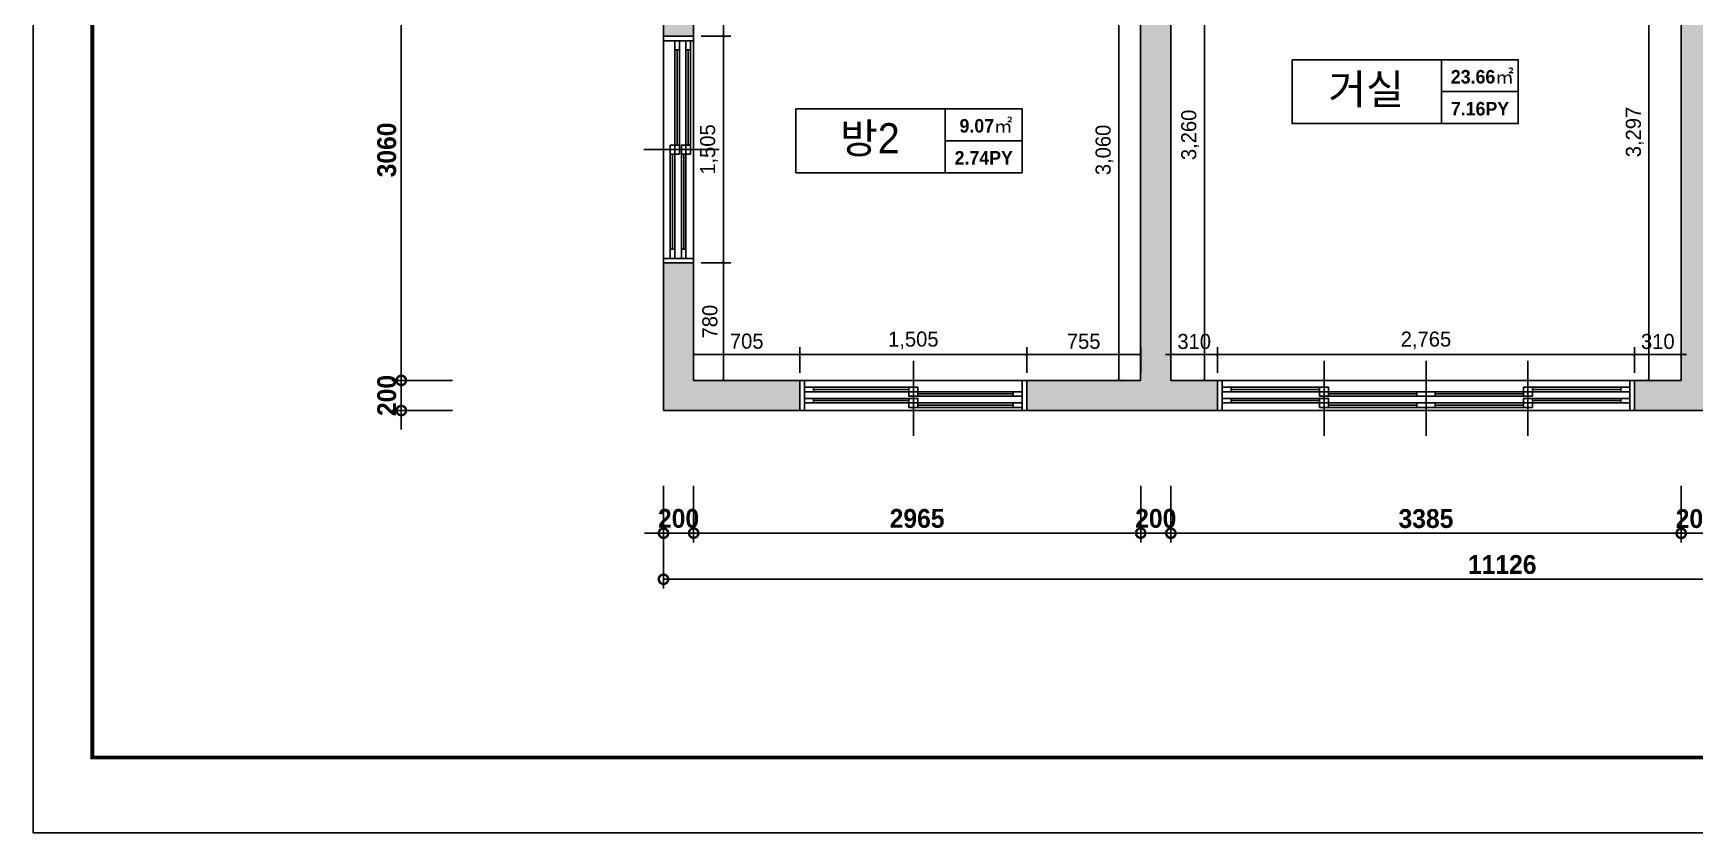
# Model space of a CAD drawing. Header units: inches. Extents: x 7740 to 83056, y -9304 to 75068.
# Drawn here: x 7740 to 18760, y 52596 to 57904 of the extents above; entities that cross this region are included whole.
import ezdxf
from ezdxf.enums import TextEntityAlignment as Align

# ---------------------------------------------------------------- set-up
doc = ezdxf.new("R2010")
doc.units = ezdxf.units.IN
doc.header["$LTSCALE"] = 50
doc.header["$MEASUREMENT"] = 0
for name, color, linetype in [('0-SHEET', 7, 'Continuous'), ('02-WAL', 2, 'Continuous'), ('03-TEXT', 3, 'Continuous'), ('07-DIM', 5, 'Continuous'), ('07-DIM WAL', 5, 'Continuous'), ('08-HAT', 8, 'Continuous'), ('253', 253, 'Continuous'), ('도면층2', 2, 'Continuous'), ('도면층4', 4, 'Continuous'), ('도면층5', 5, 'Continuous')]:
    doc.layers.add(name, color=color, linetype=linetype)
doc.styles.add('넥슨고딕', font='NEXONLv1GothicBold.ttf')
doc.styles.add('마감재', font='stylu.ttf')
doc.styles.add('코레일둥고', font='Korail_Round_Gothic_Medium.ttf')
doc.dimstyles.new('50', dxfattribs={"dimscale": 50, "dimtxt": 2.5, "dimasz": 2.5, "dimexe": 1.25, "dimexo": 2, "dimtad": 1, "dimdec": 0, "dimtxsty": '넥슨고딕', "dimblk": 'DOTSMALL', "dimcen": 2.5, "dimclrd": 1, "dimclre": 1, "dimclrt": 2, "dimadec": 0, "dimazin": 0, "dimtfac": 1, "dimtdec": 0, "dimtix": 1, "dimtmove": 0, "dimatfit": 3, "dimldrblk": 'DOTSMALL', "dimfxl": 0, "dimarcsym": 0})
doc.dimstyles.new('벽치수 Copy of DIM-50', dxfattribs={"dimscale": 50, "dimtxt": 2, "dimasz": 0.7, "dimexe": 1, "dimexo": 1, "dimgap": 0.7, "dimtad": 1, "dimdec": 0, "dimzin": 1, "dimdsep": 46, "dimlunit": 6, "dimtxsty": '마감재', "dimblk": 'ARCHTICK', "dimcen": -0.09, "dimclrd": 256, "dimclre": 256, "dimclrt": 3, "dimadec": 0, "dimazin": 0, "dimtfac": 1, "dimtdec": 0, "dimtix": 1, "dimtmove": 2, "dimatfit": 0, "dimldrblk": 'ARCHTICK', "dimfxl": 0, "dimtolj": 1, "dimtzin": 0, "dimarcsym": 0})

# ---------------------------------------------------------------- blocks, each defined once
blk = doc.blocks.new('_ARCHTICK')
at = {"color": 0, "linetype": 'ByBlock', "const_width": 0.075}
blk.add_lwpolyline([(-0.25, -0.25), (0.25, 0.25)], dxfattribs=at)
blk = doc.blocks.new('*D7')
at = {"layer": '07-DIM', "lineweight": -2}
for p, q in [((15285, 55770), (15250, 55770)), ((15285, 55649), (15285, 55820)), ((15285, 55770), (15595, 55770)), ((15595, 55649), (15595, 55820)), ((15595, 55770), (15630, 55770))]:
    blk.add_line(p, q, dxfattribs=at)
at = {"layer": 'Defpoints', "color": 0}
for p in [(15595, 55770), (15285, 55599), (15595, 55599)]:
    blk.add_point(p, dxfattribs=at)
at = {"layer": '07-DIM', "lineweight": -2, "xscale": 35, "yscale": 35, "zscale": 35}
blk.add_blockref('_ARCHTICK', (15285, 55770), dxfattribs=at)
at = {"layer": '07-DIM', "lineweight": -2, "xscale": 35, "yscale": 35, "zscale": 35, "rotation": 180}
blk.add_blockref('_ARCHTICK', (15595, 55770), dxfattribs=at)
at = {"layer": '07-DIM', "color": 3, "insert": (15440, 55857), "char_height": 100, "attachment_point": 5, "style": '마감재'}
blk.add_mtext('\\A1;310', dxfattribs=at)
blk = doc.blocks.new('*D8')
at = {"layer": '07-DIM', "lineweight": -2}
for p, q in [((15595, 55649), (15595, 55820)), ((15595, 55770), (18360, 55770)), ((18360, 55649), (18360, 55820))]:
    blk.add_line(p, q, dxfattribs=at)
at = {"layer": 'Defpoints', "color": 0}
for p in [(18360, 55770), (15595, 55599), (18360, 55599)]:
    blk.add_point(p, dxfattribs=at)
at = {"layer": '07-DIM', "lineweight": -2, "xscale": 35, "yscale": 35, "zscale": 35, "rotation": 180}
blk.add_blockref('_ARCHTICK', (15595, 55770), dxfattribs=at)
at = {"layer": '07-DIM', "lineweight": -2, "xscale": 35, "yscale": 35, "zscale": 35}
blk.add_blockref('_ARCHTICK', (18360, 55770), dxfattribs=at)
at = {"layer": '07-DIM', "color": 3, "insert": (16977, 55864), "char_height": 100, "attachment_point": 5, "style": '마감재'}
blk.add_mtext('\\A1;2,765', dxfattribs=at)
blk = doc.blocks.new('*D9')
at = {"layer": '07-DIM', "lineweight": -2}
for p, q in [((18360, 55770), (18325, 55770)), ((18360, 55649), (18360, 55820)), ((18360, 55770), (18670, 55770)), ((18670, 55649), (18670, 55820)), ((18670, 55770), (18705, 55770))]:
    blk.add_line(p, q, dxfattribs=at)
at = {"layer": 'Defpoints', "color": 0}
for p in [(18670, 55770), (18360, 55599), (18670, 55599)]:
    blk.add_point(p, dxfattribs=at)
at = {"layer": '07-DIM', "lineweight": -2, "xscale": 35, "yscale": 35, "zscale": 35}
blk.add_blockref('_ARCHTICK', (18360, 55770), dxfattribs=at)
at = {"layer": '07-DIM', "lineweight": -2, "xscale": 35, "yscale": 35, "zscale": 35, "rotation": 180}
blk.add_blockref('_ARCHTICK', (18670, 55770), dxfattribs=at)
at = {"layer": '07-DIM', "color": 3, "insert": (18515, 55857), "char_height": 100, "attachment_point": 5, "style": '마감재'}
blk.add_mtext('\\A1;310', dxfattribs=at)
blk = doc.blocks.new('*D10')
at = {"layer": '07-DIM', "lineweight": -2}
for p, q in [((18620, 58896), (18406, 58896)), ((18456, 55599), (18456, 58896)), ((18620, 55599), (18406, 55599))]:
    blk.add_line(p, q, dxfattribs=at)
at = {"layer": 'Defpoints', "color": 0}
for p in [(18456, 58896), (18670, 58896), (18670, 55599)]:
    blk.add_point(p, dxfattribs=at)
at = {"layer": '07-DIM', "lineweight": -2, "xscale": 35, "yscale": 35, "zscale": 35}
for p, rotation in [((18456, 58896), 90), ((18456, 55599), 270)]:
    blk.add_blockref('_ARCHTICK', p, dxfattribs=dict(at, rotation=rotation))
at = {"layer": '07-DIM', "color": 3, "insert": (18362, 57248), "char_height": 100, "attachment_point": 5, "rotation": 90, "style": '마감재'}
blk.add_mtext('\\A1;3,297', dxfattribs=at)
blk = doc.blocks.new('_DOTSMALL')
at = {"color": 0, "linetype": 'ByBlock', "const_width": 0.5}
blk.add_lwpolyline([(-0.0625, 0, 1), (0.0625, 0, 1)], format="xyb", close=True, dxfattribs=at)
blk = doc.blocks.new('*D11')
at = {"layer": '07-DIM', "color": 1, "lineweight": -2}
for p, q in [((11920, 54899), (11920, 54523)), ((12120, 54899), (12120, 54523)), ((11920, 54585), (11795, 54585)), ((12120, 54585), (11920, 54585)), ((12120, 54585), (12245, 54585))]:
    blk.add_line(p, q, dxfattribs=at)
at = {"layer": 'Defpoints', "color": 0}
for p in [(11920, 54999), (12120, 54999), (11920, 54585)]:
    blk.add_point(p, dxfattribs=at)
at = {"layer": '07-DIM', "color": 1, "lineweight": -2, "xscale": 125, "yscale": 125, "zscale": 125}
blk.add_blockref('_DOTSMALL', (11920, 54585), dxfattribs=at)
at = {"layer": '07-DIM', "color": 1, "lineweight": -2, "xscale": 125, "yscale": 125, "zscale": 125, "rotation": 180}
blk.add_blockref('_DOTSMALL', (12120, 54585), dxfattribs=at)
at = {"layer": '07-DIM', "color": 2, "insert": (12020, 54682), "char_height": 125, "attachment_point": 5, "style": '넥슨고딕'}
blk.add_mtext('200', dxfattribs=at)
blk = doc.blocks.new('*D12')
at = {"layer": '07-DIM', "color": 1, "lineweight": -2}
for p, q in [((12120, 54899), (12120, 54523)), ((15085, 54899), (15085, 54523)), ((12120, 54585), (15085, 54585))]:
    blk.add_line(p, q, dxfattribs=at)
at = {"layer": 'Defpoints', "color": 0}
for p in [(12120, 54999), (15085, 54999), (15085, 54585)]:
    blk.add_point(p, dxfattribs=at)
at = {"layer": '07-DIM', "color": 1, "lineweight": -2, "xscale": 125, "yscale": 125, "zscale": 125, "rotation": 180}
blk.add_blockref('_DOTSMALL', (12120, 54585), dxfattribs=at)
at = {"layer": '07-DIM', "color": 1, "lineweight": -2, "xscale": 125, "yscale": 125, "zscale": 125}
blk.add_blockref('_DOTSMALL', (15085, 54585), dxfattribs=at)
at = {"layer": '07-DIM', "color": 2, "insert": (13602, 54682), "char_height": 125, "attachment_point": 5, "style": '넥슨고딕'}
blk.add_mtext('2965', dxfattribs=at)
blk = doc.blocks.new('*D13')
at = {"layer": '07-DIM', "color": 1, "lineweight": -2}
for p, q in [((15085, 54899), (15085, 54523)), ((15285, 54899), (15285, 54523)), ((15085, 54585), (14960, 54585)), ((15085, 54585), (15285, 54585)), ((15285, 54585), (15410, 54585))]:
    blk.add_line(p, q, dxfattribs=at)
at = {"layer": 'Defpoints', "color": 0}
for p in [(15085, 54999), (15285, 54999), (15285, 54585)]:
    blk.add_point(p, dxfattribs=at)
at = {"layer": '07-DIM', "color": 1, "lineweight": -2, "xscale": 125, "yscale": 125, "zscale": 125}
blk.add_blockref('_DOTSMALL', (15085, 54585), dxfattribs=at)
at = {"layer": '07-DIM', "color": 1, "lineweight": -2, "xscale": 125, "yscale": 125, "zscale": 125, "rotation": 180}
blk.add_blockref('_DOTSMALL', (15285, 54585), dxfattribs=at)
at = {"layer": '07-DIM', "color": 2, "insert": (15185, 54682), "char_height": 125, "attachment_point": 5, "style": '넥슨고딕'}
blk.add_mtext('200', dxfattribs=at)
blk = doc.blocks.new('*D14')
at = {"layer": '07-DIM', "color": 1, "lineweight": -2}
for p, q in [((15285, 54899), (15285, 54522)), ((18670, 54899), (18670, 54522)), ((15285, 54584), (18670, 54584))]:
    blk.add_line(p, q, dxfattribs=at)
at = {"layer": 'Defpoints', "color": 0}
for p in [(15285, 54999), (18670, 54999), (18670, 54584)]:
    blk.add_point(p, dxfattribs=at)
at = {"layer": '07-DIM', "color": 1, "lineweight": -2, "xscale": 125, "yscale": 125, "zscale": 125, "rotation": 180}
blk.add_blockref('_DOTSMALL', (15285, 54584), dxfattribs=at)
at = {"layer": '07-DIM', "color": 1, "lineweight": -2, "xscale": 125, "yscale": 125, "zscale": 125}
blk.add_blockref('_DOTSMALL', (18670, 54584), dxfattribs=at)
at = {"layer": '07-DIM', "color": 2, "insert": (16977, 54681), "char_height": 125, "attachment_point": 5, "style": '넥슨고딕'}
blk.add_mtext('3385', dxfattribs=at)
blk = doc.blocks.new('*D15')
at = {"layer": '07-DIM', "color": 1, "lineweight": -2}
for p, q in [((18670, 54899), (18670, 54522)), ((18870, 54899), (18870, 54522)), ((18670, 54584), (18545, 54584)), ((18670, 54584), (18870, 54584)), ((18870, 54584), (18995, 54584))]:
    blk.add_line(p, q, dxfattribs=at)
at = {"layer": 'Defpoints', "color": 0}
for p in [(18670, 54999), (18870, 54999), (18870, 54584)]:
    blk.add_point(p, dxfattribs=at)
at = {"layer": '07-DIM', "color": 1, "lineweight": -2, "xscale": 125, "yscale": 125, "zscale": 125}
blk.add_blockref('_DOTSMALL', (18670, 54584), dxfattribs=at)
at = {"layer": '07-DIM', "color": 1, "lineweight": -2, "xscale": 125, "yscale": 125, "zscale": 125, "rotation": 180}
blk.add_blockref('_DOTSMALL', (18870, 54584), dxfattribs=at)
at = {"layer": '07-DIM', "color": 2, "insert": (18770, 54681), "char_height": 125, "attachment_point": 5, "style": '넥슨고딕'}
blk.add_mtext('200', dxfattribs=at)
blk = doc.blocks.new('*D18')
at = {"layer": '07-DIM', "color": 1, "lineweight": -2}
for p, q in [((10181, 55599), (10181, 55724)), ((10520, 55599), (10119, 55599)), ((10181, 55599), (10181, 55399)), ((10520, 55399), (10119, 55399)), ((10181, 55399), (10181, 55274))]:
    blk.add_line(p, q, dxfattribs=at)
at = {"layer": 'Defpoints', "color": 0}
for p in [(10620, 55599), (10181, 55399), (10620, 55399)]:
    blk.add_point(p, dxfattribs=at)
at = {"layer": '07-DIM', "color": 1, "lineweight": -2, "xscale": 125, "yscale": 125, "zscale": 125}
for p, rotation in [((10181, 55599), 270), ((10181, 55399), 90)]:
    blk.add_blockref('_DOTSMALL', p, dxfattribs=dict(at, rotation=rotation))
at = {"layer": '07-DIM', "color": 2, "insert": (10085, 55499), "char_height": 125, "attachment_point": 5, "rotation": 90, "style": '넥슨고딕'}
blk.add_mtext('200', dxfattribs=at)
blk = doc.blocks.new('*D19')
at = {"layer": '07-DIM', "color": 1, "lineweight": -2}
for p, q in [((10520, 58659), (10119, 58659)), ((10181, 55599), (10181, 58659)), ((10520, 55599), (10119, 55599))]:
    blk.add_line(p, q, dxfattribs=at)
at = {"layer": 'Defpoints', "color": 0}
for p in [(10181, 58659), (10620, 58659), (10620, 55599)]:
    blk.add_point(p, dxfattribs=at)
at = {"layer": '07-DIM', "color": 1, "lineweight": -2, "xscale": 125, "yscale": 125, "zscale": 125}
for p, rotation in [((10181, 58659), 90), ((10181, 55599), 270)]:
    blk.add_blockref('_DOTSMALL', p, dxfattribs=dict(at, rotation=rotation))
at = {"layer": '07-DIM', "color": 2, "insert": (10085, 57129), "char_height": 125, "attachment_point": 5, "rotation": 90, "style": '넥슨고딕'}
blk.add_mtext('3060', dxfattribs=at)
blk = doc.blocks.new('*D41')
at = {"layer": '07-DIM WAL', "lineweight": -2}
for p, q in [((15335, 58859), (15558, 58859)), ((15508, 55599), (15508, 58859)), ((15335, 55599), (15558, 55599))]:
    blk.add_line(p, q, dxfattribs=at)
at = {"layer": 'Defpoints', "color": 0}
for p in [(15285, 58859), (15508, 58859), (15285, 55599)]:
    blk.add_point(p, dxfattribs=at)
at = {"layer": '07-DIM WAL', "lineweight": -2, "xscale": 35, "yscale": 35, "zscale": 35}
for p, rotation in [((15508, 58859), 90), ((15508, 55599), 270)]:
    blk.add_blockref('_ARCHTICK', p, dxfattribs=dict(at, rotation=rotation))
at = {"layer": '07-DIM WAL', "color": 3, "insert": (15413, 57229), "char_height": 100, "attachment_point": 5, "rotation": 90, "style": '마감재'}
blk.add_mtext('\\A1;3,260', dxfattribs=at)
blk = doc.blocks.new('*D75')
at = {"layer": '07-DIM WAL', "lineweight": -2}
for p, q in [((14330, 55649), (14330, 55820)), ((15085, 55770), (14330, 55770)), ((15085, 55649), (15085, 55820))]:
    blk.add_line(p, q, dxfattribs=at)
at = {"layer": 'Defpoints', "color": 0}
for p in [(14330, 55770), (14330, 55599), (15085, 55599)]:
    blk.add_point(p, dxfattribs=at)
at = {"layer": '07-DIM WAL', "lineweight": -2, "xscale": 35, "yscale": 35, "zscale": 35, "rotation": 180}
blk.add_blockref('_ARCHTICK', (14330, 55770), dxfattribs=at)
at = {"layer": '07-DIM WAL', "lineweight": -2, "xscale": 35, "yscale": 35, "zscale": 35}
blk.add_blockref('_ARCHTICK', (15085, 55770), dxfattribs=at)
at = {"layer": '07-DIM WAL', "color": 3, "insert": (14707, 55858), "char_height": 100, "attachment_point": 5, "style": '마감재'}
blk.add_mtext('\\A1;755', dxfattribs=at)
blk = doc.blocks.new('*D76')
at = {"layer": '07-DIM WAL', "lineweight": -2}
for p, q in [((12825, 55649), (12825, 55820)), ((14330, 55770), (12825, 55770)), ((14330, 55649), (14330, 55820))]:
    blk.add_line(p, q, dxfattribs=at)
at = {"layer": 'Defpoints', "color": 0}
for p in [(12825, 55770), (12825, 55599), (14330, 55599)]:
    blk.add_point(p, dxfattribs=at)
at = {"layer": '07-DIM WAL', "lineweight": -2, "xscale": 35, "yscale": 35, "zscale": 35, "rotation": 180}
blk.add_blockref('_ARCHTICK', (12825, 55770), dxfattribs=at)
at = {"layer": '07-DIM WAL', "lineweight": -2, "xscale": 35, "yscale": 35, "zscale": 35}
blk.add_blockref('_ARCHTICK', (14330, 55770), dxfattribs=at)
at = {"layer": '07-DIM WAL', "color": 3, "insert": (13577, 55864), "char_height": 100, "attachment_point": 5, "style": '마감재'}
blk.add_mtext('\\A1;1,505', dxfattribs=at)
blk = doc.blocks.new('*D77')
at = {"layer": '07-DIM WAL', "lineweight": -2}
for p, q in [((12120, 55649), (12120, 55820)), ((12825, 55770), (12120, 55770)), ((12825, 55649), (12825, 55820))]:
    blk.add_line(p, q, dxfattribs=at)
at = {"layer": 'Defpoints', "color": 0}
for p in [(12120, 55770), (12120, 55599), (12825, 55599)]:
    blk.add_point(p, dxfattribs=at)
at = {"layer": '07-DIM WAL', "lineweight": -2, "xscale": 35, "yscale": 35, "zscale": 35, "rotation": 180}
blk.add_blockref('_ARCHTICK', (12120, 55770), dxfattribs=at)
at = {"layer": '07-DIM WAL', "lineweight": -2, "xscale": 35, "yscale": 35, "zscale": 35}
blk.add_blockref('_ARCHTICK', (12825, 55770), dxfattribs=at)
at = {"layer": '07-DIM WAL', "color": 3, "insert": (12472, 55859), "char_height": 100, "attachment_point": 5, "style": '마감재'}
blk.add_mtext('\\A1;705', dxfattribs=at)
blk = doc.blocks.new('*D78')
at = {"layer": '07-DIM WAL', "lineweight": -2}
for p, q in [((12170, 56379), (12367, 56379)), ((12317, 55599), (12317, 56379)), ((12170, 55599), (12367, 55599))]:
    blk.add_line(p, q, dxfattribs=at)
at = {"layer": 'Defpoints', "color": 0}
for p in [(12120, 56379), (12317, 56379), (12120, 55599)]:
    blk.add_point(p, dxfattribs=at)
at = {"layer": '07-DIM WAL', "lineweight": -2, "xscale": 35, "yscale": 35, "zscale": 35}
for p, rotation in [((12317, 56379), 90), ((12317, 55599), 270)]:
    blk.add_blockref('_ARCHTICK', p, dxfattribs=dict(at, rotation=rotation))
at = {"layer": '07-DIM WAL', "color": 3, "insert": (12228, 55989), "char_height": 100, "attachment_point": 5, "rotation": 90, "style": '마감재'}
blk.add_mtext('\\A1;780', dxfattribs=at)
blk = doc.blocks.new('*D79')
at = {"layer": '07-DIM WAL', "lineweight": -2}
for p, q in [((12170, 57884), (12367, 57884)), ((12317, 56379), (12317, 57884)), ((12170, 56379), (12367, 56379))]:
    blk.add_line(p, q, dxfattribs=at)
at = {"layer": 'Defpoints', "color": 0}
for p in [(12120, 57884), (12317, 57884), (12120, 56379)]:
    blk.add_point(p, dxfattribs=at)
at = {"layer": '07-DIM WAL', "lineweight": -2, "xscale": 35, "yscale": 35, "zscale": 35}
for p, rotation in [((12317, 57884), 90), ((12317, 56379), 270)]:
    blk.add_blockref('_ARCHTICK', p, dxfattribs=dict(at, rotation=rotation))
at = {"layer": '07-DIM WAL', "color": 3, "insert": (12222, 57132), "char_height": 100, "attachment_point": 5, "rotation": 90, "style": '마감재'}
blk.add_mtext('\\A1;1,505', dxfattribs=at)
blk = doc.blocks.new('*D80')
at = {"layer": '07-DIM WAL', "lineweight": -2}
for p, q in [((12170, 58659), (12367, 58659)), ((12317, 57884), (12317, 58659)), ((12170, 57884), (12367, 57884))]:
    blk.add_line(p, q, dxfattribs=at)
at = {"layer": 'Defpoints', "color": 0}
for p in [(12120, 58659), (12317, 58659), (12120, 57884)]:
    blk.add_point(p, dxfattribs=at)
at = {"layer": '07-DIM WAL', "lineweight": -2, "xscale": 35, "yscale": 35, "zscale": 35}
for p, rotation in [((12317, 58659), 90), ((12317, 57884), 270)]:
    blk.add_blockref('_ARCHTICK', p, dxfattribs=dict(at, rotation=rotation))
at = {"layer": '07-DIM WAL', "color": 3, "insert": (12228, 58272), "char_height": 100, "attachment_point": 5, "rotation": 90, "style": '마감재'}
blk.add_mtext('\\A1;775', dxfattribs=at)
blk = doc.blocks.new('*D83')
at = {"layer": '07-DIM WAL', "lineweight": -2}
for p, q in [((15035, 58659), (14890, 58659)), ((14940, 58659), (14940, 55599)), ((15035, 55599), (14890, 55599))]:
    blk.add_line(p, q, dxfattribs=at)
at = {"layer": 'Defpoints', "color": 0}
for p in [(15085, 58659), (14940, 55599), (15085, 55599)]:
    blk.add_point(p, dxfattribs=at)
at = {"layer": '07-DIM WAL', "lineweight": -2, "xscale": 35, "yscale": 35, "zscale": 35}
for p, rotation in [((14940, 58659), 90), ((14940, 55599), 270)]:
    blk.add_blockref('_ARCHTICK', p, dxfattribs=dict(at, rotation=rotation))
at = {"layer": '07-DIM WAL', "color": 3, "insert": (14845, 57129), "char_height": 100, "attachment_point": 5, "rotation": 90, "style": '마감재'}
blk.add_mtext('\\A1;3,060', dxfattribs=at)
blk = doc.blocks.new('*D132')
at = {"layer": '07-DIM', "color": 1, "lineweight": -2}
for p, q in [((11920, 54899), (11920, 54217)), ((23046, 54899), (23046, 54217)), ((11920, 54279), (23046, 54279))]:
    blk.add_line(p, q, dxfattribs=at)
at = {"layer": 'Defpoints', "color": 0}
for p in [(11920, 54999), (23046, 54999), (23046, 54279)]:
    blk.add_point(p, dxfattribs=at)
at = {"layer": '07-DIM', "color": 1, "lineweight": -2, "xscale": 125, "yscale": 125, "zscale": 125, "rotation": 180}
blk.add_blockref('_DOTSMALL', (11920, 54279), dxfattribs=at)
at = {"layer": '07-DIM', "color": 1, "lineweight": -2, "xscale": 125, "yscale": 125, "zscale": 125}
blk.add_blockref('_DOTSMALL', (23046, 54279), dxfattribs=at)
at = {"layer": '07-DIM', "color": 2, "insert": (17483, 54376), "char_height": 125, "attachment_point": 5, "style": '넥슨고딕'}
blk.add_mtext('11126', dxfattribs=at)

msp = doc.modelspace()

# ---------------------------------------------------------------- hatches: boundary and pattern name
at = {"layer": '08-HAT'}
h = msp.add_hatch(color=256, dxfattribs=at)
h.dxf.hatch_style = 1
h.paths.add_polyline_path([(14189.9, 58859.2), (12654.9, 58859.2), (12654.9, 59064.2), (12454.9, 59064.2), (12454.9, 58859.2), (11919.9, 58859.2), (11919.9, 57884.2), (12119.9, 57884.2), (12119.9, 58659.2), (14189.9, 58659.2)])
h.paths.add_polyline_path([(12824.9, 55599.2), (12119.9, 55599.2), (12119.9, 56379.2), (11919.9, 56379.2), (11919.9, 55399.2), (12824.9, 55399.2)])
h.paths.add_polyline_path([(15594.9, 55599.2), (15284.9, 55599.2), (15284.9, 58859.2), (15084.9, 58859.2), (15084.9, 58659.2), (15084.9, 55599.2), (14329.9, 55599.2), (14329.9, 55399.2), (15594.9, 55399.2)])
h.paths.add_polyline_path([(19640.9, 55639.2), (18869.9, 55639.2), (18869.9, 58696.2), (18869.9, 58896.2), (18669.9, 58896.2), (18669.9, 55599.2), (18359.9, 55599.2), (18359.9, 55399.2), (19640.9, 55399.2)])
h.paths.add_polyline_path([(23045.9, 56564.2), (22845.9, 56564.2), (22845.9, 55639.2), (22045.9, 55639.2), (22045.9, 55439.2), (22045.9, 55399.2), (23045.9, 55399.2)])
h.paths.add_polyline_path([(23144.9, 58896.2), (22944.9, 58896.2), (22064.9, 58896.2), (22064.9, 58984.2), (21864.9, 58984.2), (21864.9, 58896.2), (19869.9, 58896.2), (19869.9, 58696.2), (22845.9, 58696.2), (22845.9, 57764.2), (23045.9, 57764.2), (23045.9, 58696.2), (23144.9, 58696.2)])
h.paths.add_polyline_path([(23144.9, 60659.2), (21190.9, 60659.2), (21190.9, 63104.2), (21332.9, 63104.2), (21332.9, 63317.2), (21132.9, 63317.2), (20485.9, 63317.2), (20485.9, 63104.2), (20990.9, 63104.2), (20990.9, 60659.2), (20205.9, 60659.2), (20205.9, 60459.2), (21864.9, 60459.2), (21864.9, 60359.2), (22064.9, 60359.2), (22064.9, 60459.2), (23144.9, 60459.2)])
h.paths.add_polyline_path([(19345.9, 63304.2), (19345.9, 63317.2), (18235.9, 63317.2), (18235.9, 63117.2), (18725.9, 63117.2), (18725.9, 60659.2), (18230.9, 60659.2), (18230.9, 60459.2), (19455.9, 60459.2), (19455.9, 60659.2), (18925.9, 60659.2), (18925.9, 63104.2), (19345.9, 63104.2)])
h.paths.add_polyline_path([(16435.9, 63317.2), (15635.9, 63317.2), (15635.9, 63117.2), (15735.9, 63117.2), (15735.9, 60459.2), (16435.9, 60459.2), (16435.9, 60659.2), (15935.9, 60659.2), (15935.9, 63117.2), (16435.9, 63117.2)])
h.paths.add_polyline_path([(12670.9, 63317.2), (12292.9, 63317.2), (12292.9, 63117.2), (12454.9, 63117.2), (12454.9, 62414.2), (12654.9, 62414.2), (12654.9, 63117.2), (12670.9, 63117.2)])
h.paths.add_polyline_path([(13940.9, 60659.2), (12654.9, 60659.2), (12654.9, 61209.2), (12454.9, 61209.2), (12454.9, 60459.2), (12654.9, 60459.2), (13940.9, 60459.2)])
h.paths.add_polyline_path([(14875.9, 63317.2), (14430.9, 63317.2), (14430.9, 63117.2), (14875.9, 63117.2)])
h.paths.add_polyline_path([(12492.9, 64642.2), (12292.9, 64642.2), (12292.9, 64442.2), (12492.9, 64442.2)])
h.paths.add_polyline_path([(16435.9, 64442.2), (16435.9, 64642.2), (16235.9, 64642.2), (16235.9, 64442.2), (16235.9, 63317.2), (16435.9, 63317.2)])
h.paths.add_polyline_path([(21332.9, 64642.2), (21132.9, 64642.2), (21132.9, 64442.2), (21332.9, 64442.2)])

# ---------------------------------------------------------------- linework, layer by layer
at = {"layer": '0-SHEET', "color": 9}
msp.add_lwpolyline([(7739.8, 67445.7), (28739.8, 67445.7), (28739.8, 52595.7), (7739.8, 52595.7)], close=True, dxfattribs=at)
at = {"layer": '0-SHEET', "color": 1, "const_width": 25.6}
msp.add_lwpolyline([(8131.9, 53095.7), (28371.1, 53095.7), (28371.1, 66945.7), (8131.9, 66945.7)], close=True, dxfattribs=at)
at = {"layer": '02-WAL'}
for p, q in [((11919.9, 55399.2), (11919.9, 58859.2)), ((15084.9, 58859.2), (15084.9, 55599.2)), ((15284.9, 58859.2), (15284.9, 55599.2)), ((18669.9, 58896.2), (18669.9, 55599.2)), ((12119.9, 55599.2), (12119.9, 58659.2)), ((12119.9, 57884.2), (11919.9, 57884.2)), ((12119.9, 56379.2), (11919.9, 56379.2)), ((15084.9, 55599.2), (12119.9, 55599.2)), ((12824.9, 55599.2), (12824.9, 55399.2)), ((14329.9, 55599.2), (14329.9, 55399.2)), ((18669.9, 55599.2), (15284.9, 55599.2)), ((15594.9, 55599.2), (15594.9, 55399.2)), ((18359.9, 55599.2), (18359.9, 55399.2)), ((23045.9, 55399.2), (11919.9, 55399.2))]:
    msp.add_line(p, q, dxfattribs=at)
at = {"layer": '253'}
for p, q in [((17080.1, 57303.7), (17080.1, 57728.2)), ((17080.1, 57515.9), (17589.7, 57515.9)), ((13788.7, 56977.8), (13788.7, 57402.3)), ((13788.7, 57190), (14298.3, 57190))]:
    msp.add_line(p, q, dxfattribs=at)
for points in [[(16089.7, 57728.2), (17589.7, 57728.2), (17589.7, 57303.7), (16089.7, 57303.7)], [(12798.3, 57402.3), (14298.3, 57402.3), (14298.3, 56977.8), (12798.3, 56977.8)]]:
    msp.add_lwpolyline(points, close=True, dxfattribs=at)
at = {"layer": '도면층2'}
for p, q in [((11919.9, 57884.2), (12119.9, 57884.2)), ((11919.9, 56379.2), (12119.9, 56379.2)), ((12824.9, 55599.2), (12824.9, 55399.2)), ((14329.9, 55599.2), (14329.9, 55399.2)), ((15594.9, 55599.2), (15594.9, 55399.2)), ((18359.9, 55599.2), (18359.9, 55399.2))]:
    msp.add_line(p, q, dxfattribs=at)
at = {"layer": '도면층4'}
for p, q in [((12119.9, 57884.2), (11919.9, 57884.2)), ((11919.9, 57884.2), (11919.9, 56379.2)), ((12119.9, 56379.2), (12119.9, 57884.2)), ((12119.9, 57854.2), (11919.9, 57854.2)), ((12010.3, 57161.7), (12010.3, 57794.2)), ((12084.1, 57161.7), (12084.1, 57794.2)), ((12289.1, 57131.7), (11789.1, 57131.7)), ((11980.3, 56469.2), (11980.3, 57101.7)), ((12054.1, 56469.2), (12054.1, 57101.7)), ((11919.9, 56409.2), (12119.9, 56409.2)), ((11919.9, 56379.2), (12119.9, 56379.2)), ((13577.4, 55230), (13577.4, 55730)), ((16301.2, 55230), (16301.2, 55730)), ((16977.4, 55230), (16977.4, 55730)), ((17653.7, 55230), (17653.7, 55730)), ((14329.9, 55599.2), (12824.9, 55599.2)), ((12824.9, 55599.2), (12824.9, 55399.2)), ((12854.9, 55599.2), (12854.9, 55399.2)), ((14299.9, 55399.2), (14299.9, 55599.2)), ((14329.9, 55399.2), (14329.9, 55599.2)), ((18359.9, 55599.2), (15594.9, 55599.2)), ((15594.9, 55599.2), (15594.9, 55399.2)), ((15624.9, 55599.2), (15624.9, 55399.2)), ((18329.9, 55399.2), (18329.9, 55599.2)), ((18359.9, 55399.2), (18359.9, 55599.2)), ((12914.9, 55538.8), (13547.4, 55538.8)), ((12914.9, 55465), (13547.4, 55465)), ((13607.4, 55508.8), (14239.9, 55508.8)), ((13607.4, 55435), (14239.9, 55435)), ((15684.9, 55538.8), (16271.2, 55538.8)), ((15684.9, 55465), (16271.2, 55465)), ((16331.2, 55508.8), (16917.4, 55508.8)), ((16331.2, 55435), (16917.4, 55435)), ((17623.7, 55508.8), (17037.4, 55508.8)), ((17623.7, 55435), (17037.4, 55435)), ((18269.9, 55538.8), (17683.7, 55538.8)), ((18269.9, 55465), (17683.7, 55465)), ((12824.9, 55399.2), (14329.9, 55399.2)), ((15594.9, 55399.2), (18359.9, 55399.2))]:
    msp.add_line(p, q, dxfattribs=at)
for points in [[(11995.3, 57794.2), (12025.3, 57794.2), (12025.3, 57854.2), (11995.3, 57854.2)], [(12069.1, 57794.2), (12099.1, 57794.2), (12099.1, 57854.2), (12069.1, 57854.2)], [(11965.3, 57101.7), (11995.3, 57101.7), (11995.3, 57161.7), (11965.3, 57161.7)], [(11995.3, 57101.7), (12025.3, 57101.7), (12025.3, 57161.7), (11995.3, 57161.7)], [(12039.1, 57101.7), (12069.1, 57101.7), (12069.1, 57161.7), (12039.1, 57161.7)], [(12069.1, 57101.7), (12099.1, 57101.7), (12099.1, 57161.7), (12069.1, 57161.7)], [(11965.3, 56409.2), (11995.3, 56409.2), (11995.3, 56469.2), (11965.3, 56469.2)], [(12039.1, 56409.2), (12069.1, 56409.2), (12069.1, 56469.2), (12039.1, 56469.2)], [(12854.9, 55553.8), (12854.9, 55523.8), (12914.9, 55523.8), (12914.9, 55553.8)], [(13547.4, 55553.8), (13547.4, 55523.8), (13607.4, 55523.8), (13607.4, 55553.8)], [(15624.9, 55553.8), (15624.9, 55523.8), (15684.9, 55523.8), (15684.9, 55553.8)], [(16271.2, 55553.8), (16271.2, 55523.8), (16331.2, 55523.8), (16331.2, 55553.8)], [(17683.7, 55553.8), (17683.7, 55523.8), (17623.7, 55523.8), (17623.7, 55553.8)], [(18329.9, 55553.8), (18329.9, 55523.8), (18269.9, 55523.8), (18269.9, 55553.8)], [(12854.9, 55480), (12854.9, 55450), (12914.9, 55450), (12914.9, 55480)], [(13547.4, 55523.8), (13547.4, 55493.8), (13607.4, 55493.8), (13607.4, 55523.8)], [(13547.4, 55480), (13547.4, 55450), (13607.4, 55450), (13607.4, 55480)], [(13547.4, 55450), (13547.4, 55420), (13607.4, 55420), (13607.4, 55450)], [(14239.9, 55523.8), (14239.9, 55493.8), (14299.9, 55493.8), (14299.9, 55523.8)], [(14239.9, 55450), (14239.9, 55420), (14299.9, 55420), (14299.9, 55450)], [(15624.9, 55480), (15624.9, 55450), (15684.9, 55450), (15684.9, 55480)], [(16271.2, 55523.8), (16271.2, 55493.8), (16331.2, 55493.8), (16331.2, 55523.8)], [(16271.2, 55480), (16271.2, 55450), (16331.2, 55450), (16331.2, 55480)], [(16271.2, 55450), (16271.2, 55420), (16331.2, 55420), (16331.2, 55450)], [(16917.4, 55523.8), (16917.4, 55493.8), (16977.4, 55493.8), (16977.4, 55523.8)], [(16917.4, 55450), (16917.4, 55420), (16977.4, 55420), (16977.4, 55450)], [(17037.4, 55523.8), (17037.4, 55493.8), (16977.4, 55493.8), (16977.4, 55523.8)], [(17037.4, 55450), (17037.4, 55420), (16977.4, 55420), (16977.4, 55450)], [(17683.7, 55523.8), (17683.7, 55493.8), (17623.7, 55493.8), (17623.7, 55523.8)], [(17683.7, 55480), (17683.7, 55450), (17623.7, 55450), (17623.7, 55480)], [(17683.7, 55450), (17683.7, 55420), (17623.7, 55420), (17623.7, 55450)], [(18329.9, 55480), (18329.9, 55450), (18269.9, 55450), (18269.9, 55480)]]:
    msp.add_lwpolyline(points, close=True, dxfattribs=at)
at = {"layer": '도면층5'}
for p, q in [((11995.3, 57794.2), (11995.3, 57161.7)), ((12025.3, 57794.2), (12025.3, 57161.7)), ((12069.1, 57794.2), (12069.1, 57161.7)), ((12099.1, 57794.2), (12099.1, 57161.7)), ((11965.3, 57101.7), (11965.3, 56469.2)), ((11995.3, 57101.7), (11995.3, 56469.2)), ((12039.1, 57101.7), (12039.1, 56469.2)), ((12069.1, 57101.7), (12069.1, 56469.2)), ((13547.4, 55553.8), (12914.9, 55553.8)), ((16271.2, 55553.8), (15684.9, 55553.8)), ((17683.7, 55553.8), (18269.9, 55553.8)), ((13547.4, 55523.8), (12914.9, 55523.8)), ((13547.4, 55480), (12914.9, 55480)), ((13547.4, 55450), (12914.9, 55450)), ((14239.9, 55523.8), (13607.4, 55523.8)), ((14239.9, 55493.8), (13607.4, 55493.8)), ((14239.9, 55450), (13607.4, 55450)), ((16271.2, 55523.8), (15684.9, 55523.8)), ((16271.2, 55480), (15684.9, 55480)), ((16271.2, 55450), (15684.9, 55450)), ((16917.4, 55523.8), (16331.2, 55523.8)), ((16917.4, 55493.8), (16331.2, 55493.8)), ((16917.4, 55450), (16331.2, 55450)), ((17037.4, 55523.8), (17623.7, 55523.8)), ((17037.4, 55493.8), (17623.7, 55493.8)), ((17037.4, 55450), (17623.7, 55450)), ((17683.7, 55523.8), (18269.9, 55523.8)), ((17683.7, 55480), (18269.9, 55480)), ((17683.7, 55450), (18269.9, 55450)), ((14239.9, 55420), (13607.4, 55420)), ((16917.4, 55420), (16331.2, 55420)), ((17037.4, 55420), (17623.7, 55420))]:
    msp.add_line(p, q, dxfattribs=at)

# ---------------------------------------------------------------- texts
at = {"layer": '03-TEXT'}
for s, height, style, p in [('거실', 200, '코레일둥고', (16579.9, 57432.6)), ('23.66㎡', 90, '넥슨고딕', (17350.9, 57570)), ('7.16PY', 90, '넥슨고딕', (17335.5, 57357.8)), ('방2', 200, '코레일둥고', (13288.5, 57106.7)), ('9.07㎡', 90, '넥슨고딕', (14059.5, 57244.1)), ('2.74PY', 90, '넥슨고딕', (14044.1, 57031.9))]:
    msp.add_text(s, height=height, dxfattribs=dict(at, style=style)).set_placement(p, align=Align.CENTER)

# ---------------------------------------------------------------- dimensions: what is measured, and where the dimension line sits
at = {"layer": '07-DIM'}
for base, p1, p2, dimstyle, picture, middle in [((18456.2, 58896.2), (18669.9, 55599.2), (18669.9, 58896.2), '벽치수 Copy of DIM-50', '*D10', (18362.2, 57247.7)), ((10181.4, 58659.2), (10619.9, 55599.2), (10619.9, 58659.2), '50', '*D19', (10084.5, 57129.2)), ((10181.4, 55399.2), (10619.9, 55599.2), (10619.9, 55399.2), '50', '*D18', (10084.5, 55499.2))]:
    dim = msp.add_linear_dim(base=base, p1=p1, p2=p2, angle=90, dimstyle=dimstyle, dxfattribs=at)
    dim.commit()
    dim.dimension.update_dxf_attribs({"geometry": picture, "text_midpoint": middle})
for base, p1, p2, dimstyle, picture, middle in [((15594.9, 55769.7), (15284.9, 55599.2), (15594.9, 55599.2), '벽치수 Copy of DIM-50', '*D7', (15439.9, 55856.8)), ((18359.9, 55769.7), (15594.9, 55599.2), (18359.9, 55599.2), '벽치수 Copy of DIM-50', '*D8', (16977.4, 55863.7)), ((18669.9, 55769.7), (18359.9, 55599.2), (18669.9, 55599.2), '벽치수 Copy of DIM-50', '*D9', (18514.9, 55856.8)), ((11919.9, 54585.4), (12119.9, 54999.2), (11919.9, 54999.2), '50', '*D11', (12019.9, 54682.3)), ((23045.9, 54279.1), (11919.9, 54999.2), (23045.9, 54999.2), '50', '*D132', (17482.9, 54376)), ((15084.9, 54585.4), (12119.9, 54999.2), (15084.9, 54999.2), '50', '*D12', (13602.4, 54682.3)), ((15284.9, 54585.4), (15084.9, 54999.2), (15284.9, 54999.2), '50', '*D13', (15184.9, 54682.3)), ((18669.9, 54584.4), (15284.9, 54999.2), (18669.9, 54999.2), '50', '*D14', (16977.4, 54681.3)), ((18869.9, 54584.4), (18669.9, 54999.2), (18869.9, 54999.2), '50', '*D15', (18769.9, 54681.3))]:
    dim = msp.add_linear_dim(base=base, p1=p1, p2=p2, dimstyle=dimstyle, dxfattribs=at)
    dim.commit()
    dim.dimension.update_dxf_attribs({"geometry": picture, "text_midpoint": middle})
at = {"layer": '07-DIM WAL'}
for base, p1, p2, picture, middle in [((15507.5, 58859.2), (15284.9, 55599.2), (15284.9, 58859.2), '*D41', (15413.2, 57229.2)), ((12316.7, 58659.2), (12119.9, 57884.2), (12119.9, 58659.2), '*D80', (12228.1, 58271.7)), ((14939.6, 55599.2), (15084.9, 58659.2), (15084.9, 55599.2), '*D83', (14845.2, 57129.2)), ((12316.7, 57884.2), (12119.9, 56379.2), (12119.9, 57884.2), '*D79', (12222.3, 57131.7)), ((12316.7, 56379.2), (12119.9, 55599.2), (12119.9, 56379.2), '*D78', (12227.8, 55989.2))]:
    dim = msp.add_linear_dim(base=base, p1=p1, p2=p2, angle=90, dimstyle='벽치수 Copy of DIM-50', dxfattribs=at)
    dim.commit()
    dim.dimension.update_dxf_attribs({"geometry": picture, "text_midpoint": middle})
for base, p1, p2, picture, middle in [((12119.9, 55769.7), (12824.9, 55599.2), (12119.9, 55599.2), '*D77', (12472.4, 55858.6)), ((12824.9, 55769.7), (14329.9, 55599.2), (12824.9, 55599.2), '*D76', (13577.4, 55864)), ((14329.9, 55769.7), (15084.9, 55599.2), (14329.9, 55599.2), '*D75', (14707.4, 55858.2))]:
    dim = msp.add_linear_dim(base=base, p1=p1, p2=p2, dimstyle='벽치수 Copy of DIM-50', dxfattribs=at)
    dim.commit()
    dim.dimension.update_dxf_attribs({"geometry": picture, "text_midpoint": middle})

doc.saveas('drawing.dxf')
